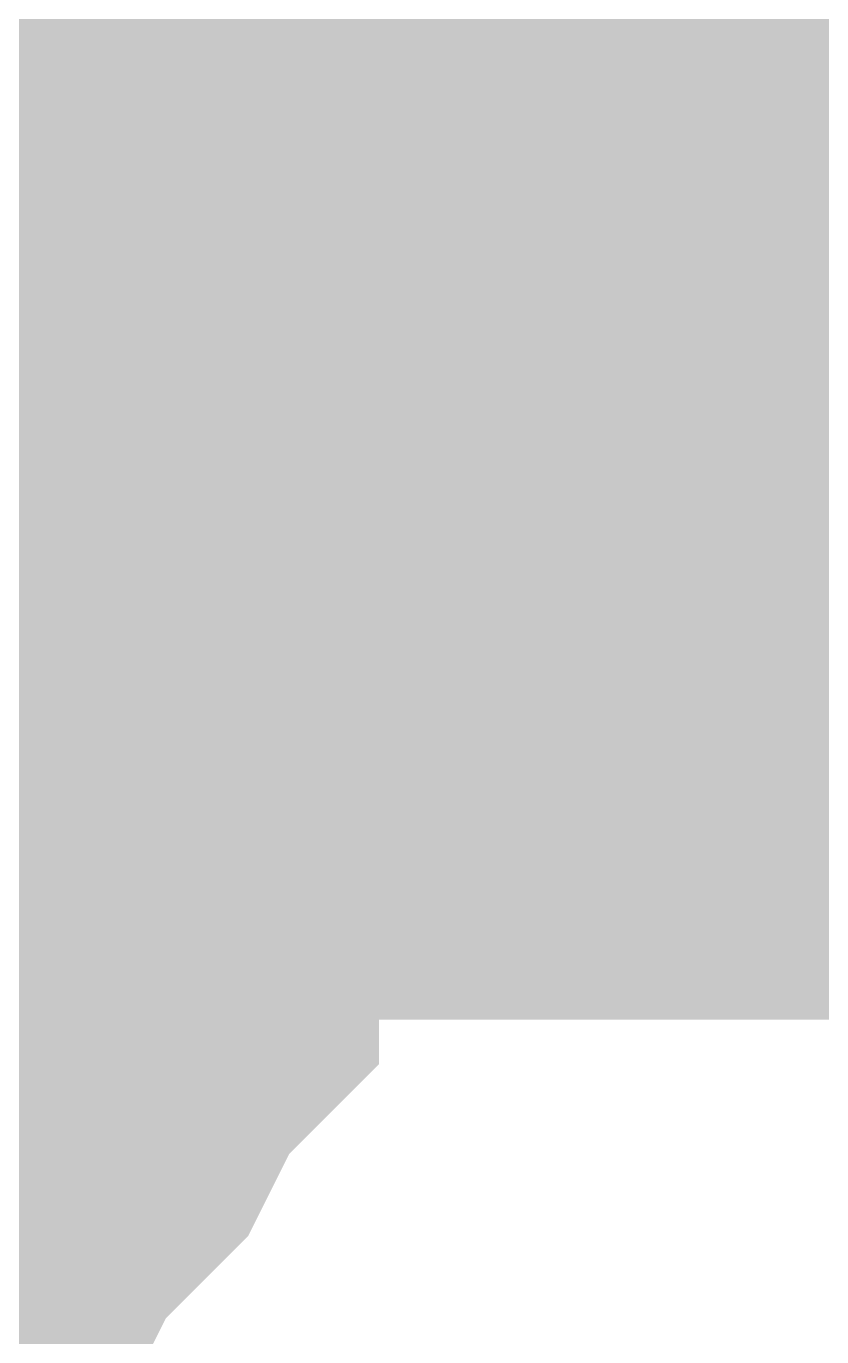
# Model space of a CAD drawing. Header units: inches. Extents: x 0 to 841, y 0 to 594.
# Drawn here: x 520.664 to 521.099, y 39.452 to 40.169 of the extents above; entities that cross this region are included whole.
import ezdxf

# ---------------------------------------------------------------- set-up
doc = ezdxf.new("R2010")
doc.units = ezdxf.units.IN
doc.layers.add('Sheet', color=255, linetype='Continuous')

msp = doc.modelspace()

# ---------------------------------------------------------------- linework, layer by layer
at = {"layer": 'Sheet'}
for points in [[(520.68428, 40.35912, 0.29972, 0.29972, 0), (520.70674, 40.3142, 0.29972, 0.29972, 0), (520.70674, 40.29174, 0.29972, 0.29972, 0), (520.7292, 40.24682, 0.29972, 0.29972, 0), (520.7292, 40.22436, 0.29972, 0.29972, 0), (520.75166, 40.17945, 0.29972, 0.29972, 0), (520.75166, 40.15699, 0.29972, 0.29972, 0), (520.77411, 40.11207, 0.29972, 0.29972, 0), (520.77411, 40.06715, 0.29972, 0.29972, 0), (520.77411, 40.04469, 0.29972, 0.29972, 0), (520.77411, 39.99977, 0.29972, 0.29972, 0)], [(520.68428, 40.35912, 0.29972, 0.29972, 0), (520.70674, 40.3142, 0.29972, 0.29972, 0), (520.70674, 40.29174, 0.29972, 0.29972, 0), (520.7292, 40.24682, 0.29972, 0.29972, 0), (520.7292, 40.22436, 0.29972, 0.29972, 0), (520.75166, 40.17945, 0.29972, 0.29972, 0), (520.75166, 40.15699, 0.29972, 0.29972, 0), (520.77411, 40.11207, 0.29972, 0.29972, 0), (520.77411, 40.06715, 0.29972, 0.29972, 0), (520.77411, 40.04469, 0.29972, 0.29972, 0), (520.77411, 39.99977, 0.29972, 0.29972, 0)], [(520.68428, 40.35912, 0.29972, 0.29972, 0), (520.70674, 40.3142, 0.29972, 0.29972, 0), (520.70674, 40.29174, 0.29972, 0.29972, 0), (520.7292, 40.24682, 0.29972, 0.29972, 0), (520.7292, 40.22436, 0.29972, 0.29972, 0), (520.75166, 40.17945, 0.29972, 0.29972, 0), (520.75166, 40.15699, 0.29972, 0.29972, 0), (520.77411, 40.11207, 0.29972, 0.29972, 0), (520.77411, 40.06715, 0.29972, 0.29972, 0), (520.77411, 40.04469, 0.29972, 0.29972, 0), (520.77411, 39.99977, 0.29972, 0.29972, 0)], [(520.68428, 40.35912, 0.29972, 0.29972, 0), (520.70674, 40.3142, 0.29972, 0.29972, 0), (520.70674, 40.29174, 0.29972, 0.29972, 0), (520.7292, 40.24682, 0.29972, 0.29972, 0), (520.7292, 40.22436, 0.29972, 0.29972, 0), (520.75166, 40.17945, 0.29972, 0.29972, 0), (520.75166, 40.15699, 0.29972, 0.29972, 0), (520.77411, 40.11207, 0.29972, 0.29972, 0), (520.77411, 40.06715, 0.29972, 0.29972, 0), (520.77411, 40.04469, 0.29972, 0.29972, 0), (520.77411, 39.99977, 0.29972, 0.29972, 0)], [(520.68428, 40.35912, 0.29972, 0.29972, 0), (520.70674, 40.3142, 0.29972, 0.29972, 0), (520.70674, 40.29174, 0.29972, 0.29972, 0), (520.7292, 40.24682, 0.29972, 0.29972, 0), (520.7292, 40.22436, 0.29972, 0.29972, 0), (520.75166, 40.17945, 0.29972, 0.29972, 0), (520.75166, 40.15699, 0.29972, 0.29972, 0), (520.77411, 40.11207, 0.29972, 0.29972, 0), (520.77411, 40.06715, 0.29972, 0.29972, 0), (520.77411, 40.04469, 0.29972, 0.29972, 0), (520.77411, 39.99977, 0.29972, 0.29972, 0)], [(520.01055, 39.99977, 0.7493, 0.7493, 0), (520.01055, 39.99977, 0.7493, 0.7493, 0), (554.99981, 39.99977, 0.7493, 0.7493, 0)], [(520.7292, 40.22436, 0.09906, 0.09906, 0), (520.75166, 40.17945, 0.09906, 0.09906, 0), (520.75166, 40.15699, 0.09906, 0.09906, 0), (520.77411, 40.11207, 0.09906, 0.09906, 0), (520.77411, 40.06715, 0.09906, 0.09906, 0), (520.77411, 40.04469, 0.09906, 0.09906, 0), (520.77411, 39.99977, 0.09906, 0.09906, 0)], [(520.7292, 40.22436, 0.09906, 0.09906, 0), (520.75166, 40.17945, 0.09906, 0.09906, 0), (520.75166, 40.15699, 0.09906, 0.09906, 0), (520.77411, 40.11207, 0.09906, 0.09906, 0), (520.77411, 40.06715, 0.09906, 0.09906, 0), (520.77411, 40.04469, 0.09906, 0.09906, 0), (520.77411, 39.99977, 0.09906, 0.09906, 0)], [(520.7292, 40.22436, 0.09906, 0.09906, 0), (520.75166, 40.17945, 0.09906, 0.09906, 0), (520.75166, 40.15699, 0.09906, 0.09906, 0), (520.77411, 40.11207, 0.09906, 0.09906, 0), (520.77411, 40.06715, 0.09906, 0.09906, 0), (520.77411, 40.04469, 0.09906, 0.09906, 0), (520.77411, 39.99977, 0.09906, 0.09906, 0)], [(520.7292, 40.22436, 0.09906, 0.09906, 0), (520.75166, 40.17945, 0.09906, 0.09906, 0), (520.75166, 40.15699, 0.09906, 0.09906, 0), (520.77411, 40.11207, 0.09906, 0.09906, 0), (520.77411, 40.06715, 0.09906, 0.09906, 0), (520.77411, 40.04469, 0.09906, 0.09906, 0), (520.77411, 39.99977, 0.09906, 0.09906, 0)], [(520.7292, 40.22436, 0.09906, 0.09906, 0), (520.75166, 40.17945, 0.09906, 0.09906, 0), (520.75166, 40.15699, 0.09906, 0.09906, 0), (520.77411, 40.11207, 0.09906, 0.09906, 0), (520.77411, 40.06715, 0.09906, 0.09906, 0), (520.77411, 40.04469, 0.09906, 0.09906, 0), (520.77411, 39.99977, 0.09906, 0.09906, 0)], [(520.77411, 39.99977, 0.29972, 0.29972, 0), (520.77411, 39.95485, 0.29972, 0.29972, 0), (520.77411, 39.90994, 0.29972, 0.29972, 0), (520.77411, 39.88748, 0.29972, 0.29972, 0), (520.75166, 39.84256, 0.29972, 0.29972, 0), (520.75166, 39.79764, 0.29972, 0.29972, 0), (520.7292, 39.77518, 0.29972, 0.29972, 0), (520.7292, 39.73026, 0.29972, 0.29972, 0), (520.70674, 39.7078, 0.29972, 0.29972, 0), (520.70674, 39.66289, 0.29972, 0.29972, 0), (520.68428, 39.64043, 0.29972, 0.29972, 0), (520.66182, 39.59551, 0.29972, 0.29972, 0), (520.63937, 39.57305, 0.29972, 0.29972, 0), (520.61691, 39.55059, 0.29972, 0.29972, 0), (520.59445, 39.50567, 0.29972, 0.29972, 0), (520.57199, 39.48321, 0.29972, 0.29972, 0), (520.54954, 39.46075, 0.29972, 0.29972, 0), (520.52708, 39.43829, 0.29972, 0.29972, 0), (520.48216, 39.41583, 0.29972, 0.29972, 0)], [(520.77411, 39.99977, 0.29972, 0.29972, 0), (520.77411, 39.95485, 0.29972, 0.29972, 0), (520.77411, 39.90994, 0.29972, 0.29972, 0), (520.77411, 39.88748, 0.29972, 0.29972, 0), (520.75166, 39.84256, 0.29972, 0.29972, 0), (520.75166, 39.79764, 0.29972, 0.29972, 0), (520.7292, 39.77518, 0.29972, 0.29972, 0), (520.7292, 39.73026, 0.29972, 0.29972, 0), (520.70674, 39.7078, 0.29972, 0.29972, 0), (520.70674, 39.66289, 0.29972, 0.29972, 0), (520.68428, 39.64043, 0.29972, 0.29972, 0), (520.66182, 39.59551, 0.29972, 0.29972, 0), (520.63937, 39.57305, 0.29972, 0.29972, 0), (520.61691, 39.55059, 0.29972, 0.29972, 0), (520.59445, 39.50567, 0.29972, 0.29972, 0), (520.57199, 39.48321, 0.29972, 0.29972, 0), (520.54954, 39.46075, 0.29972, 0.29972, 0), (520.52708, 39.43829, 0.29972, 0.29972, 0), (520.48216, 39.41583, 0.29972, 0.29972, 0)], [(520.77411, 39.99977, 0.29972, 0.29972, 0), (520.77411, 39.95485, 0.29972, 0.29972, 0), (520.77411, 39.90994, 0.29972, 0.29972, 0), (520.77411, 39.88748, 0.29972, 0.29972, 0), (520.75166, 39.84256, 0.29972, 0.29972, 0), (520.75166, 39.79764, 0.29972, 0.29972, 0), (520.7292, 39.77518, 0.29972, 0.29972, 0), (520.7292, 39.73026, 0.29972, 0.29972, 0), (520.70674, 39.7078, 0.29972, 0.29972, 0), (520.70674, 39.66289, 0.29972, 0.29972, 0), (520.68428, 39.64043, 0.29972, 0.29972, 0), (520.66182, 39.59551, 0.29972, 0.29972, 0), (520.63937, 39.57305, 0.29972, 0.29972, 0), (520.61691, 39.55059, 0.29972, 0.29972, 0), (520.59445, 39.50567, 0.29972, 0.29972, 0), (520.57199, 39.48321, 0.29972, 0.29972, 0), (520.54954, 39.46075, 0.29972, 0.29972, 0), (520.52708, 39.43829, 0.29972, 0.29972, 0), (520.48216, 39.41583, 0.29972, 0.29972, 0)], [(520.77411, 39.99977, 0.29972, 0.29972, 0), (520.77411, 39.95485, 0.29972, 0.29972, 0), (520.77411, 39.90994, 0.29972, 0.29972, 0), (520.77411, 39.88748, 0.29972, 0.29972, 0), (520.75166, 39.84256, 0.29972, 0.29972, 0), (520.75166, 39.79764, 0.29972, 0.29972, 0), (520.7292, 39.77518, 0.29972, 0.29972, 0), (520.7292, 39.73026, 0.29972, 0.29972, 0), (520.70674, 39.7078, 0.29972, 0.29972, 0), (520.70674, 39.66289, 0.29972, 0.29972, 0), (520.68428, 39.64043, 0.29972, 0.29972, 0), (520.66182, 39.59551, 0.29972, 0.29972, 0), (520.63937, 39.57305, 0.29972, 0.29972, 0), (520.61691, 39.55059, 0.29972, 0.29972, 0), (520.59445, 39.50567, 0.29972, 0.29972, 0), (520.57199, 39.48321, 0.29972, 0.29972, 0), (520.54954, 39.46075, 0.29972, 0.29972, 0), (520.52708, 39.43829, 0.29972, 0.29972, 0), (520.48216, 39.41583, 0.29972, 0.29972, 0)], [(520.77411, 39.99977, 0.29972, 0.29972, 0), (520.77411, 39.95485, 0.29972, 0.29972, 0), (520.77411, 39.90994, 0.29972, 0.29972, 0), (520.77411, 39.88748, 0.29972, 0.29972, 0), (520.75166, 39.84256, 0.29972, 0.29972, 0), (520.75166, 39.79764, 0.29972, 0.29972, 0), (520.7292, 39.77518, 0.29972, 0.29972, 0), (520.7292, 39.73026, 0.29972, 0.29972, 0), (520.70674, 39.7078, 0.29972, 0.29972, 0), (520.70674, 39.66289, 0.29972, 0.29972, 0), (520.68428, 39.64043, 0.29972, 0.29972, 0), (520.66182, 39.59551, 0.29972, 0.29972, 0), (520.63937, 39.57305, 0.29972, 0.29972, 0), (520.61691, 39.55059, 0.29972, 0.29972, 0), (520.59445, 39.50567, 0.29972, 0.29972, 0), (520.57199, 39.48321, 0.29972, 0.29972, 0), (520.54954, 39.46075, 0.29972, 0.29972, 0), (520.52708, 39.43829, 0.29972, 0.29972, 0), (520.48216, 39.41583, 0.29972, 0.29972, 0)], [(520.77411, 39.99977, 0.29972, 0.29972, 0), (520.77411, 39.99977, 0.29972, 0.29972, 0), (520.77411, 39.99977, 0.29972, 0.29972, 0), (520.77411, 39.99977, 0.29972, 0.29972, 0), (520.77411, 39.99977, 0.29972, 0.29972, 0), (520.77411, 39.99977, 0.29972, 0.29972, 0), (520.77411, 39.99977, 0.29972, 0.29972, 0), (520.77411, 39.99977, 0.29972, 0.29972, 0), (520.77411, 39.99977, 0.29972, 0.29972, 0), (520.77411, 39.99977, 0.29972, 0.29972, 0), (520.77411, 39.99977, 0.29972, 0.29972, 0), (520.77411, 39.99977, 0.29972, 0.29972, 0), (520.77411, 39.99977, 0.29972, 0.29972, 0), (520.77411, 39.99977, 0.29972, 0.29972, 0), (520.77411, 39.99977, 0.29972, 0.29972, 0), (520.77411, 39.99977, 0.29972, 0.29972, 0), (520.77411, 39.99977, 0.29972, 0.29972, 0), (520.77411, 39.99977, 0.29972, 0.29972, 0), (520.77411, 39.99977, 0.29972, 0.29972, 0), (520.77411, 39.99977, 0.29972, 0.29972, 0), (520.77411, 39.99977, 0.29972, 0.29972, 0), (520.77411, 39.99977, 0.29972, 0.29972, 0), (520.77411, 39.99977, 0.29972, 0.29972, 0), (520.77411, 39.99977, 0.29972, 0.29972, 0), (520.77411, 39.99977, 0.29972, 0.29972, 0), (520.77411, 39.99977, 0.29972, 0.29972, 0), (520.77411, 39.99977, 0.29972, 0.29972, 0), (520.77411, 39.99977, 0.29972, 0.29972, 0), (520.77411, 39.99977, 0.29972, 0.29972, 0), (520.77411, 39.99977, 0.29972, 0.29972, 0), (520.77411, 39.99977, 0.29972, 0.29972, 0), (520.77411, 39.99977, 0.29972, 0.29972, 0), (520.77411, 39.99977, 0.29972, 0.29972, 0)], [(520.77411, 39.99977, 0.29972, 0.29972, 0), (520.77411, 39.99977, 0.29972, 0.29972, 0)], [(520.77411, 39.99977, 0.29972, 0.29972, 0), (520.77411, 39.99977, 0.29972, 0.29972, 0), (520.77411, 39.99977, 0.29972, 0.29972, 0), (520.77411, 39.99977, 0.29972, 0.29972, 0), (520.77411, 39.99977, 0.29972, 0.29972, 0), (520.77411, 39.99977, 0.29972, 0.29972, 0), (520.77411, 39.99977, 0.29972, 0.29972, 0), (520.77411, 39.99977, 0.29972, 0.29972, 0), (520.77411, 39.99977, 0.29972, 0.29972, 0), (520.77411, 39.99977, 0.29972, 0.29972, 0), (520.77411, 39.99977, 0.29972, 0.29972, 0), (520.77411, 39.99977, 0.29972, 0.29972, 0), (520.77411, 39.99977, 0.29972, 0.29972, 0), (520.77411, 39.99977, 0.29972, 0.29972, 0), (520.77411, 39.99977, 0.29972, 0.29972, 0), (520.77411, 39.99977, 0.29972, 0.29972, 0), (520.77411, 39.99977, 0.29972, 0.29972, 0), (520.77411, 39.99977, 0.29972, 0.29972, 0), (520.77411, 39.99977, 0.29972, 0.29972, 0), (520.77411, 39.99977, 0.29972, 0.29972, 0), (520.77411, 39.99977, 0.29972, 0.29972, 0), (520.77411, 39.99977, 0.29972, 0.29972, 0), (520.77411, 39.99977, 0.29972, 0.29972, 0), (520.77411, 39.99977, 0.29972, 0.29972, 0), (520.77411, 39.99977, 0.29972, 0.29972, 0), (520.77411, 39.99977, 0.29972, 0.29972, 0), (520.77411, 39.99977, 0.29972, 0.29972, 0), (520.77411, 39.99977, 0.29972, 0.29972, 0), (520.77411, 39.99977, 0.29972, 0.29972, 0), (520.77411, 39.99977, 0.29972, 0.29972, 0), (520.77411, 39.99977, 0.29972, 0.29972, 0), (520.77411, 39.99977, 0.29972, 0.29972, 0), (520.77411, 39.99977, 0.29972, 0.29972, 0)], [(520.77411, 39.99977, 0.29972, 0.29972, 0), (520.77411, 39.99977, 0.29972, 0.29972, 0)], [(520.77411, 39.99977, 0.29972, 0.29972, 0), (520.77411, 39.99977, 0.29972, 0.29972, 0), (520.77411, 39.99977, 0.29972, 0.29972, 0), (520.77411, 39.99977, 0.29972, 0.29972, 0), (520.77411, 39.99977, 0.29972, 0.29972, 0), (520.77411, 39.99977, 0.29972, 0.29972, 0), (520.77411, 39.99977, 0.29972, 0.29972, 0), (520.77411, 39.99977, 0.29972, 0.29972, 0), (520.77411, 39.99977, 0.29972, 0.29972, 0), (520.77411, 39.99977, 0.29972, 0.29972, 0), (520.77411, 39.99977, 0.29972, 0.29972, 0), (520.77411, 39.99977, 0.29972, 0.29972, 0), (520.77411, 39.99977, 0.29972, 0.29972, 0), (520.77411, 39.99977, 0.29972, 0.29972, 0), (520.77411, 39.99977, 0.29972, 0.29972, 0), (520.77411, 39.99977, 0.29972, 0.29972, 0), (520.77411, 39.99977, 0.29972, 0.29972, 0), (520.77411, 39.99977, 0.29972, 0.29972, 0), (520.77411, 39.99977, 0.29972, 0.29972, 0), (520.77411, 39.99977, 0.29972, 0.29972, 0), (520.77411, 39.99977, 0.29972, 0.29972, 0), (520.77411, 39.99977, 0.29972, 0.29972, 0), (520.77411, 39.99977, 0.29972, 0.29972, 0), (520.77411, 39.99977, 0.29972, 0.29972, 0), (520.77411, 39.99977, 0.29972, 0.29972, 0), (520.77411, 39.99977, 0.29972, 0.29972, 0), (520.77411, 39.99977, 0.29972, 0.29972, 0), (520.77411, 39.99977, 0.29972, 0.29972, 0), (520.77411, 39.99977, 0.29972, 0.29972, 0), (520.77411, 39.99977, 0.29972, 0.29972, 0), (520.77411, 39.99977, 0.29972, 0.29972, 0), (520.77411, 39.99977, 0.29972, 0.29972, 0), (520.77411, 39.99977, 0.29972, 0.29972, 0)], [(520.77411, 39.99977, 0.29972, 0.29972, 0), (520.77411, 39.99977, 0.29972, 0.29972, 0)], [(520.77411, 39.99977, 0.29972, 0.29972, 0), (520.77411, 39.99977, 0.29972, 0.29972, 0), (520.77411, 39.99977, 0.29972, 0.29972, 0), (520.77411, 39.99977, 0.29972, 0.29972, 0), (520.77411, 39.99977, 0.29972, 0.29972, 0), (520.77411, 39.99977, 0.29972, 0.29972, 0), (520.77411, 39.99977, 0.29972, 0.29972, 0), (520.77411, 39.99977, 0.29972, 0.29972, 0), (520.77411, 39.99977, 0.29972, 0.29972, 0), (520.77411, 39.99977, 0.29972, 0.29972, 0), (520.77411, 39.99977, 0.29972, 0.29972, 0), (520.77411, 39.99977, 0.29972, 0.29972, 0), (520.77411, 39.99977, 0.29972, 0.29972, 0), (520.77411, 39.99977, 0.29972, 0.29972, 0), (520.77411, 39.99977, 0.29972, 0.29972, 0), (520.77411, 39.99977, 0.29972, 0.29972, 0), (520.77411, 39.99977, 0.29972, 0.29972, 0), (520.77411, 39.99977, 0.29972, 0.29972, 0), (520.77411, 39.99977, 0.29972, 0.29972, 0), (520.77411, 39.99977, 0.29972, 0.29972, 0), (520.77411, 39.99977, 0.29972, 0.29972, 0), (520.77411, 39.99977, 0.29972, 0.29972, 0), (520.77411, 39.99977, 0.29972, 0.29972, 0), (520.77411, 39.99977, 0.29972, 0.29972, 0), (520.77411, 39.99977, 0.29972, 0.29972, 0), (520.77411, 39.99977, 0.29972, 0.29972, 0), (520.77411, 39.99977, 0.29972, 0.29972, 0), (520.77411, 39.99977, 0.29972, 0.29972, 0), (520.77411, 39.99977, 0.29972, 0.29972, 0), (520.77411, 39.99977, 0.29972, 0.29972, 0), (520.77411, 39.99977, 0.29972, 0.29972, 0), (520.77411, 39.99977, 0.29972, 0.29972, 0), (520.77411, 39.99977, 0.29972, 0.29972, 0)], [(520.77411, 39.99977, 0.29972, 0.29972, 0), (520.77411, 39.99977, 0.29972, 0.29972, 0)], [(520.77411, 39.99977, 0.29972, 0.29972, 0), (520.77411, 39.99977, 0.29972, 0.29972, 0), (520.77411, 39.99977, 0.29972, 0.29972, 0), (520.77411, 39.99977, 0.29972, 0.29972, 0), (520.77411, 39.99977, 0.29972, 0.29972, 0), (520.77411, 39.99977, 0.29972, 0.29972, 0), (520.77411, 39.99977, 0.29972, 0.29972, 0), (520.77411, 39.99977, 0.29972, 0.29972, 0), (520.77411, 39.99977, 0.29972, 0.29972, 0), (520.77411, 39.99977, 0.29972, 0.29972, 0), (520.77411, 39.99977, 0.29972, 0.29972, 0), (520.77411, 39.99977, 0.29972, 0.29972, 0), (520.77411, 39.99977, 0.29972, 0.29972, 0), (520.77411, 39.99977, 0.29972, 0.29972, 0), (520.77411, 39.99977, 0.29972, 0.29972, 0), (520.77411, 39.99977, 0.29972, 0.29972, 0), (520.77411, 39.99977, 0.29972, 0.29972, 0), (520.77411, 39.99977, 0.29972, 0.29972, 0), (520.77411, 39.99977, 0.29972, 0.29972, 0), (520.77411, 39.99977, 0.29972, 0.29972, 0), (520.77411, 39.99977, 0.29972, 0.29972, 0), (520.77411, 39.99977, 0.29972, 0.29972, 0), (520.77411, 39.99977, 0.29972, 0.29972, 0), (520.77411, 39.99977, 0.29972, 0.29972, 0), (520.77411, 39.99977, 0.29972, 0.29972, 0), (520.77411, 39.99977, 0.29972, 0.29972, 0), (520.77411, 39.99977, 0.29972, 0.29972, 0), (520.77411, 39.99977, 0.29972, 0.29972, 0), (520.77411, 39.99977, 0.29972, 0.29972, 0), (520.77411, 39.99977, 0.29972, 0.29972, 0), (520.77411, 39.99977, 0.29972, 0.29972, 0), (520.77411, 39.99977, 0.29972, 0.29972, 0), (520.77411, 39.99977, 0.29972, 0.29972, 0)], [(520.77411, 39.99977, 0.29972, 0.29972, 0), (520.77411, 39.99977, 0.29972, 0.29972, 0)], [(520.77411, 39.99977, 0.09906, 0.09906, 0), (520.77411, 39.95485, 0.09906, 0.09906, 0), (520.77411, 39.90994, 0.09906, 0.09906, 0), (520.77411, 39.88748, 0.09906, 0.09906, 0), (520.75166, 39.84256, 0.09906, 0.09906, 0), (520.75166, 39.79764, 0.09906, 0.09906, 0), (520.7292, 39.77518, 0.09906, 0.09906, 0), (520.7292, 39.73026, 0.09906, 0.09906, 0), (520.70674, 39.7078, 0.09906, 0.09906, 0), (520.70674, 39.66289, 0.09906, 0.09906, 0), (520.68428, 39.64043, 0.09906, 0.09906, 0), (520.66182, 39.59551, 0.09906, 0.09906, 0), (520.63937, 39.57305, 0.09906, 0.09906, 0), (520.61691, 39.55059, 0.09906, 0.09906, 0), (520.59445, 39.50567, 0.09906, 0.09906, 0), (520.57199, 39.48321, 0.09906, 0.09906, 0), (520.54954, 39.46075, 0.09906, 0.09906, 0), (520.52708, 39.43829, 0.09906, 0.09906, 0), (520.48216, 39.41583, 0.09906, 0.09906, 0), (520.4597, 39.39338, 0.09906, 0.09906, 0)], [(520.77411, 39.99977, 0.09906, 0.09906, 0), (520.77411, 39.95485, 0.09906, 0.09906, 0), (520.77411, 39.90994, 0.09906, 0.09906, 0), (520.77411, 39.88748, 0.09906, 0.09906, 0), (520.75166, 39.84256, 0.09906, 0.09906, 0), (520.75166, 39.79764, 0.09906, 0.09906, 0), (520.7292, 39.77518, 0.09906, 0.09906, 0), (520.7292, 39.73026, 0.09906, 0.09906, 0), (520.70674, 39.7078, 0.09906, 0.09906, 0), (520.70674, 39.66289, 0.09906, 0.09906, 0), (520.68428, 39.64043, 0.09906, 0.09906, 0), (520.66182, 39.59551, 0.09906, 0.09906, 0), (520.63937, 39.57305, 0.09906, 0.09906, 0), (520.61691, 39.55059, 0.09906, 0.09906, 0), (520.59445, 39.50567, 0.09906, 0.09906, 0), (520.57199, 39.48321, 0.09906, 0.09906, 0), (520.54954, 39.46075, 0.09906, 0.09906, 0), (520.52708, 39.43829, 0.09906, 0.09906, 0), (520.48216, 39.41583, 0.09906, 0.09906, 0), (520.4597, 39.39338, 0.09906, 0.09906, 0)], [(520.77411, 39.99977, 0.09906, 0.09906, 0), (520.77411, 39.95485, 0.09906, 0.09906, 0), (520.77411, 39.90994, 0.09906, 0.09906, 0), (520.77411, 39.88748, 0.09906, 0.09906, 0), (520.75166, 39.84256, 0.09906, 0.09906, 0), (520.75166, 39.79764, 0.09906, 0.09906, 0), (520.7292, 39.77518, 0.09906, 0.09906, 0), (520.7292, 39.73026, 0.09906, 0.09906, 0), (520.70674, 39.7078, 0.09906, 0.09906, 0), (520.70674, 39.66289, 0.09906, 0.09906, 0), (520.68428, 39.64043, 0.09906, 0.09906, 0), (520.66182, 39.59551, 0.09906, 0.09906, 0), (520.63937, 39.57305, 0.09906, 0.09906, 0), (520.61691, 39.55059, 0.09906, 0.09906, 0), (520.59445, 39.50567, 0.09906, 0.09906, 0), (520.57199, 39.48321, 0.09906, 0.09906, 0), (520.54954, 39.46075, 0.09906, 0.09906, 0), (520.52708, 39.43829, 0.09906, 0.09906, 0), (520.48216, 39.41583, 0.09906, 0.09906, 0), (520.4597, 39.39338, 0.09906, 0.09906, 0)], [(520.77411, 39.99977, 0.09906, 0.09906, 0), (520.77411, 39.95485, 0.09906, 0.09906, 0), (520.77411, 39.90994, 0.09906, 0.09906, 0), (520.77411, 39.88748, 0.09906, 0.09906, 0), (520.75166, 39.84256, 0.09906, 0.09906, 0), (520.75166, 39.79764, 0.09906, 0.09906, 0), (520.7292, 39.77518, 0.09906, 0.09906, 0), (520.7292, 39.73026, 0.09906, 0.09906, 0), (520.70674, 39.7078, 0.09906, 0.09906, 0), (520.70674, 39.66289, 0.09906, 0.09906, 0), (520.68428, 39.64043, 0.09906, 0.09906, 0), (520.66182, 39.59551, 0.09906, 0.09906, 0), (520.63937, 39.57305, 0.09906, 0.09906, 0), (520.61691, 39.55059, 0.09906, 0.09906, 0), (520.59445, 39.50567, 0.09906, 0.09906, 0), (520.57199, 39.48321, 0.09906, 0.09906, 0), (520.54954, 39.46075, 0.09906, 0.09906, 0), (520.52708, 39.43829, 0.09906, 0.09906, 0), (520.48216, 39.41583, 0.09906, 0.09906, 0), (520.4597, 39.39338, 0.09906, 0.09906, 0)], [(520.77411, 39.99977, 0.09906, 0.09906, 0), (520.77411, 39.95485, 0.09906, 0.09906, 0), (520.77411, 39.90994, 0.09906, 0.09906, 0), (520.77411, 39.88748, 0.09906, 0.09906, 0), (520.75166, 39.84256, 0.09906, 0.09906, 0), (520.75166, 39.79764, 0.09906, 0.09906, 0), (520.7292, 39.77518, 0.09906, 0.09906, 0), (520.7292, 39.73026, 0.09906, 0.09906, 0), (520.70674, 39.7078, 0.09906, 0.09906, 0), (520.70674, 39.66289, 0.09906, 0.09906, 0), (520.68428, 39.64043, 0.09906, 0.09906, 0), (520.66182, 39.59551, 0.09906, 0.09906, 0), (520.63937, 39.57305, 0.09906, 0.09906, 0), (520.61691, 39.55059, 0.09906, 0.09906, 0), (520.59445, 39.50567, 0.09906, 0.09906, 0), (520.57199, 39.48321, 0.09906, 0.09906, 0), (520.54954, 39.46075, 0.09906, 0.09906, 0), (520.52708, 39.43829, 0.09906, 0.09906, 0), (520.48216, 39.41583, 0.09906, 0.09906, 0), (520.4597, 39.39338, 0.09906, 0.09906, 0)], [(520.77411, 39.99977, 0.09906, 0.09906, 0), (520.77411, 39.99977, 0.09906, 0.09906, 0), (520.77411, 39.99977, 0.09906, 0.09906, 0), (520.77411, 39.99977, 0.09906, 0.09906, 0), (520.77411, 39.99977, 0.09906, 0.09906, 0), (520.77411, 39.99977, 0.09906, 0.09906, 0), (520.77411, 39.99977, 0.09906, 0.09906, 0), (520.77411, 39.99977, 0.09906, 0.09906, 0), (520.77411, 39.99977, 0.09906, 0.09906, 0), (520.77411, 39.99977, 0.09906, 0.09906, 0), (520.77411, 39.99977, 0.09906, 0.09906, 0), (520.77411, 39.99977, 0.09906, 0.09906, 0), (520.77411, 39.99977, 0.09906, 0.09906, 0), (520.77411, 39.99977, 0.09906, 0.09906, 0), (520.77411, 39.99977, 0.09906, 0.09906, 0), (520.77411, 39.99977, 0.09906, 0.09906, 0), (520.77411, 39.99977, 0.09906, 0.09906, 0), (520.77411, 39.99977, 0.09906, 0.09906, 0), (520.77411, 39.99977, 0.09906, 0.09906, 0), (520.77411, 39.99977, 0.09906, 0.09906, 0), (520.77411, 39.99977, 0.09906, 0.09906, 0), (520.77411, 39.99977, 0.09906, 0.09906, 0), (520.77411, 39.99977, 0.09906, 0.09906, 0), (520.77411, 39.99977, 0.09906, 0.09906, 0), (520.77411, 39.99977, 0.09906, 0.09906, 0), (520.77411, 39.99977, 0.09906, 0.09906, 0), (520.77411, 39.99977, 0.09906, 0.09906, 0), (520.77411, 39.99977, 0.09906, 0.09906, 0), (520.77411, 39.99977, 0.09906, 0.09906, 0), (520.77411, 39.99977, 0.09906, 0.09906, 0), (520.77411, 39.99977, 0.09906, 0.09906, 0), (520.77411, 39.99977, 0.09906, 0.09906, 0), (520.77411, 39.99977, 0.09906, 0.09906, 0)], [(520.77411, 39.99977, 0.09906, 0.09906, 0), (520.77411, 39.99977, 0.09906, 0.09906, 0)], [(520.77411, 39.99977, 0.09906, 0.09906, 0), (520.77411, 39.99977, 0.09906, 0.09906, 0), (520.77411, 39.99977, 0.09906, 0.09906, 0), (520.77411, 39.99977, 0.09906, 0.09906, 0), (520.77411, 39.99977, 0.09906, 0.09906, 0), (520.77411, 39.99977, 0.09906, 0.09906, 0), (520.77411, 39.99977, 0.09906, 0.09906, 0), (520.77411, 39.99977, 0.09906, 0.09906, 0), (520.77411, 39.99977, 0.09906, 0.09906, 0), (520.77411, 39.99977, 0.09906, 0.09906, 0), (520.77411, 39.99977, 0.09906, 0.09906, 0), (520.77411, 39.99977, 0.09906, 0.09906, 0), (520.77411, 39.99977, 0.09906, 0.09906, 0), (520.77411, 39.99977, 0.09906, 0.09906, 0), (520.77411, 39.99977, 0.09906, 0.09906, 0), (520.77411, 39.99977, 0.09906, 0.09906, 0), (520.77411, 39.99977, 0.09906, 0.09906, 0), (520.77411, 39.99977, 0.09906, 0.09906, 0), (520.77411, 39.99977, 0.09906, 0.09906, 0), (520.77411, 39.99977, 0.09906, 0.09906, 0), (520.77411, 39.99977, 0.09906, 0.09906, 0), (520.77411, 39.99977, 0.09906, 0.09906, 0), (520.77411, 39.99977, 0.09906, 0.09906, 0), (520.77411, 39.99977, 0.09906, 0.09906, 0), (520.77411, 39.99977, 0.09906, 0.09906, 0), (520.77411, 39.99977, 0.09906, 0.09906, 0), (520.77411, 39.99977, 0.09906, 0.09906, 0), (520.77411, 39.99977, 0.09906, 0.09906, 0), (520.77411, 39.99977, 0.09906, 0.09906, 0), (520.77411, 39.99977, 0.09906, 0.09906, 0), (520.77411, 39.99977, 0.09906, 0.09906, 0), (520.77411, 39.99977, 0.09906, 0.09906, 0), (520.77411, 39.99977, 0.09906, 0.09906, 0)], [(520.77411, 39.99977, 0.09906, 0.09906, 0), (520.77411, 39.99977, 0.09906, 0.09906, 0)], [(520.77411, 39.99977, 0.09906, 0.09906, 0), (520.77411, 39.99977, 0.09906, 0.09906, 0), (520.77411, 39.99977, 0.09906, 0.09906, 0), (520.77411, 39.99977, 0.09906, 0.09906, 0), (520.77411, 39.99977, 0.09906, 0.09906, 0), (520.77411, 39.99977, 0.09906, 0.09906, 0), (520.77411, 39.99977, 0.09906, 0.09906, 0), (520.77411, 39.99977, 0.09906, 0.09906, 0), (520.77411, 39.99977, 0.09906, 0.09906, 0), (520.77411, 39.99977, 0.09906, 0.09906, 0), (520.77411, 39.99977, 0.09906, 0.09906, 0), (520.77411, 39.99977, 0.09906, 0.09906, 0), (520.77411, 39.99977, 0.09906, 0.09906, 0), (520.77411, 39.99977, 0.09906, 0.09906, 0), (520.77411, 39.99977, 0.09906, 0.09906, 0), (520.77411, 39.99977, 0.09906, 0.09906, 0), (520.77411, 39.99977, 0.09906, 0.09906, 0), (520.77411, 39.99977, 0.09906, 0.09906, 0), (520.77411, 39.99977, 0.09906, 0.09906, 0), (520.77411, 39.99977, 0.09906, 0.09906, 0), (520.77411, 39.99977, 0.09906, 0.09906, 0), (520.77411, 39.99977, 0.09906, 0.09906, 0), (520.77411, 39.99977, 0.09906, 0.09906, 0), (520.77411, 39.99977, 0.09906, 0.09906, 0), (520.77411, 39.99977, 0.09906, 0.09906, 0), (520.77411, 39.99977, 0.09906, 0.09906, 0), (520.77411, 39.99977, 0.09906, 0.09906, 0), (520.77411, 39.99977, 0.09906, 0.09906, 0), (520.77411, 39.99977, 0.09906, 0.09906, 0), (520.77411, 39.99977, 0.09906, 0.09906, 0), (520.77411, 39.99977, 0.09906, 0.09906, 0), (520.77411, 39.99977, 0.09906, 0.09906, 0), (520.77411, 39.99977, 0.09906, 0.09906, 0)], [(520.77411, 39.99977, 0.09906, 0.09906, 0), (520.77411, 39.99977, 0.09906, 0.09906, 0)], [(520.77411, 39.99977, 0.09906, 0.09906, 0), (520.77411, 39.99977, 0.09906, 0.09906, 0), (520.77411, 39.99977, 0.09906, 0.09906, 0), (520.77411, 39.99977, 0.09906, 0.09906, 0), (520.77411, 39.99977, 0.09906, 0.09906, 0), (520.77411, 39.99977, 0.09906, 0.09906, 0), (520.77411, 39.99977, 0.09906, 0.09906, 0), (520.77411, 39.99977, 0.09906, 0.09906, 0), (520.77411, 39.99977, 0.09906, 0.09906, 0), (520.77411, 39.99977, 0.09906, 0.09906, 0), (520.77411, 39.99977, 0.09906, 0.09906, 0), (520.77411, 39.99977, 0.09906, 0.09906, 0), (520.77411, 39.99977, 0.09906, 0.09906, 0), (520.77411, 39.99977, 0.09906, 0.09906, 0), (520.77411, 39.99977, 0.09906, 0.09906, 0), (520.77411, 39.99977, 0.09906, 0.09906, 0), (520.77411, 39.99977, 0.09906, 0.09906, 0), (520.77411, 39.99977, 0.09906, 0.09906, 0), (520.77411, 39.99977, 0.09906, 0.09906, 0), (520.77411, 39.99977, 0.09906, 0.09906, 0), (520.77411, 39.99977, 0.09906, 0.09906, 0), (520.77411, 39.99977, 0.09906, 0.09906, 0), (520.77411, 39.99977, 0.09906, 0.09906, 0), (520.77411, 39.99977, 0.09906, 0.09906, 0), (520.77411, 39.99977, 0.09906, 0.09906, 0), (520.77411, 39.99977, 0.09906, 0.09906, 0), (520.77411, 39.99977, 0.09906, 0.09906, 0), (520.77411, 39.99977, 0.09906, 0.09906, 0), (520.77411, 39.99977, 0.09906, 0.09906, 0), (520.77411, 39.99977, 0.09906, 0.09906, 0), (520.77411, 39.99977, 0.09906, 0.09906, 0), (520.77411, 39.99977, 0.09906, 0.09906, 0), (520.77411, 39.99977, 0.09906, 0.09906, 0)], [(520.77411, 39.99977, 0.09906, 0.09906, 0), (520.77411, 39.99977, 0.09906, 0.09906, 0)], [(520.77411, 39.99977, 0.09906, 0.09906, 0), (520.77411, 39.99977, 0.09906, 0.09906, 0), (520.77411, 39.99977, 0.09906, 0.09906, 0), (520.77411, 39.99977, 0.09906, 0.09906, 0), (520.77411, 39.99977, 0.09906, 0.09906, 0), (520.77411, 39.99977, 0.09906, 0.09906, 0), (520.77411, 39.99977, 0.09906, 0.09906, 0), (520.77411, 39.99977, 0.09906, 0.09906, 0), (520.77411, 39.99977, 0.09906, 0.09906, 0), (520.77411, 39.99977, 0.09906, 0.09906, 0), (520.77411, 39.99977, 0.09906, 0.09906, 0), (520.77411, 39.99977, 0.09906, 0.09906, 0), (520.77411, 39.99977, 0.09906, 0.09906, 0), (520.77411, 39.99977, 0.09906, 0.09906, 0), (520.77411, 39.99977, 0.09906, 0.09906, 0), (520.77411, 39.99977, 0.09906, 0.09906, 0), (520.77411, 39.99977, 0.09906, 0.09906, 0), (520.77411, 39.99977, 0.09906, 0.09906, 0), (520.77411, 39.99977, 0.09906, 0.09906, 0), (520.77411, 39.99977, 0.09906, 0.09906, 0), (520.77411, 39.99977, 0.09906, 0.09906, 0), (520.77411, 39.99977, 0.09906, 0.09906, 0), (520.77411, 39.99977, 0.09906, 0.09906, 0), (520.77411, 39.99977, 0.09906, 0.09906, 0), (520.77411, 39.99977, 0.09906, 0.09906, 0), (520.77411, 39.99977, 0.09906, 0.09906, 0), (520.77411, 39.99977, 0.09906, 0.09906, 0), (520.77411, 39.99977, 0.09906, 0.09906, 0), (520.77411, 39.99977, 0.09906, 0.09906, 0), (520.77411, 39.99977, 0.09906, 0.09906, 0), (520.77411, 39.99977, 0.09906, 0.09906, 0), (520.77411, 39.99977, 0.09906, 0.09906, 0), (520.77411, 39.99977, 0.09906, 0.09906, 0)], [(520.77411, 39.99977, 0.09906, 0.09906, 0), (520.77411, 39.99977, 0.09906, 0.09906, 0)]]:
    msp.add_lwpolyline(points, format="xyseb", dxfattribs=at)

doc.saveas('drawing.dxf')
